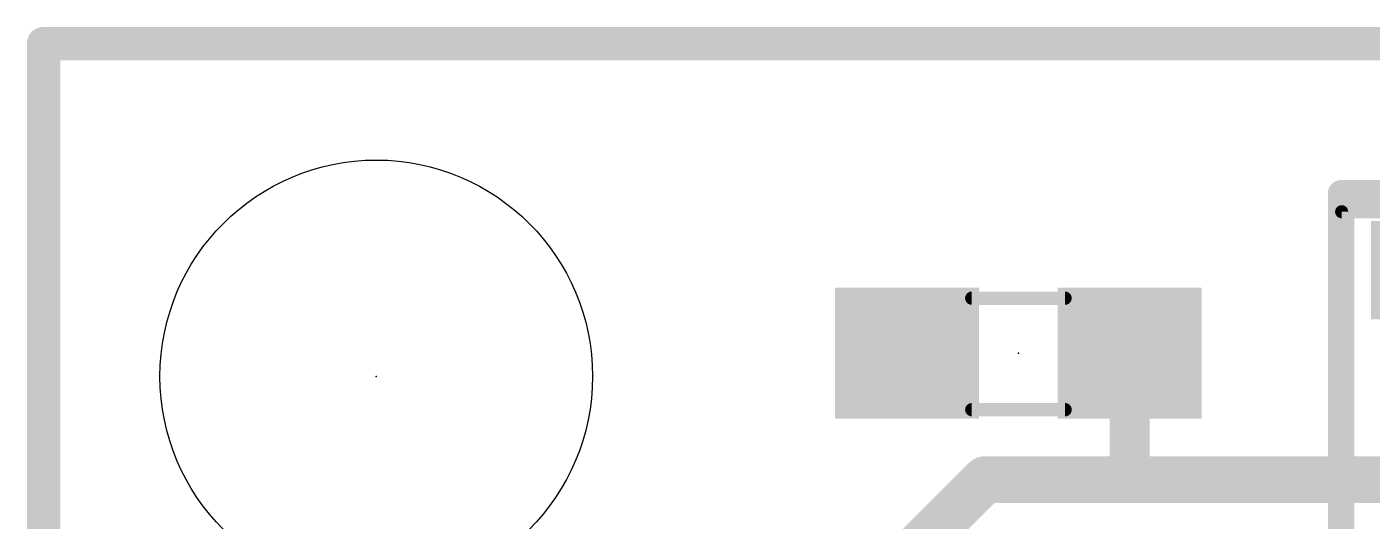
# Model space of a CAD drawing. Extents: x -23 to 84, y -20 to 26.
# Drawn here: x -0.13 to 10.14, y 21.76 to 25.53 of the extents above; entities that cross this region are included whole.
import ezdxf

# ---------------------------------------------------------------- set-up
doc = ezdxf.new("R2010")
doc.units = 0
for name, color, linetype in [('1', 12, 'CONTINUOUS'), ('16', 132, 'CONTINUOUS'), ('20', 53, 'CONTINUOUS'), ('21', 41, 'CONTINUOUS'), ('23', 53, 'CONTINUOUS'), ('51', 53, 'CONTINUOUS')]:
    doc.layers.add(name, color=color, linetype=linetype)

# ---------------------------------------------------------------- blocks, each defined once
blk = doc.blocks.new('RECT')
blk.add_solid([(-0.5, -0.5), (0.5, -0.5), (-0.5, 0.5), (0.5, 0.5)])

msp = doc.modelspace()

# ---------------------------------------------------------------- linework, layer by layer
at = {"layer": '1'}
for points, const_width in [([(0, 25.4), (0, 0)], 0.254), ([(25.4, 25.4), (0, 25.4)], 0.254), ([(8.2922, 23.0378), (8.2922, 22.0844)], 0.3048), ([(7.1882, 22.0726), (6.2484, 21.1328)], 0.3556), ([(8.2804, 22.0726), (7.1882, 22.0726)], 0.3556), ([(11.0998, 22.0726), (8.2804, 22.0726)], 0.3556), ([(8.2922, 22.0844), (8.2804, 22.0726)], 0.3048)]:
    msp.add_lwpolyline(points, dxfattribs=dict(at, const_width=const_width))
for points, const_width in [([(0.0635, 25.4, 1), (-0.0635, 25.4)], 0.127), ([(0, 25.4635, 1), (0, 25.3365)], 0.127), ([(8.3684, 23.0378, 1), (8.216, 23.0378)], 0.1524), ([(7.1882, 22.1615, 1), (7.1882, 21.9837)], 0.1778), ([(7.2511, 22.0097, 1), (7.1253, 22.1355)], 0.1778), ([(8.2804, 22.1615, 1), (8.2804, 21.9837)], 0.1778), ([(8.2265, 22.1265, 1), (8.3343, 22.0187)], 0.1524), ([(8.3461, 22.0305, 1), (8.2383, 22.1383)], 0.1524), ([(8.2804, 21.9837, 1), (8.2804, 22.1615)], 0.1778), ([(8.216, 22.0844, 1), (8.3684, 22.0844)], 0.1524)]:
    msp.add_lwpolyline(points, format="xyb", dxfattribs=dict(at, const_width=const_width))
at = {"layer": '16', "const_width": 0.254}
for points in [[(0, 25.4), (0, 0)], [(25.4, 25.4), (0, 25.4)]]:
    msp.add_lwpolyline(points, dxfattribs=at)
at = {"layer": '16', "const_width": 0.127}
for points in [[(0.0635, 25.4, 1), (-0.0635, 25.4)], [(0, 25.4635, 1), (0, 25.3365)]]:
    msp.add_lwpolyline(points, format="xyb", dxfattribs=at)
at = {"layer": '20', "const_width": 0.2032}
for points in [[(0, 0), (0, 25.4)], [(0, 25.4), (25.4, 25.4)]]:
    msp.add_lwpolyline(points, dxfattribs=at)
at = {"layer": '20', "const_width": 0.1016}
for points in [[(0.0508, 25.4, 1), (-0.0508, 25.4)], [(0, 25.4508, 1), (0, 25.3492)]]:
    msp.add_lwpolyline(points, format="xyb", dxfattribs=at)
at = {"layer": '20'}
msp.add_circle((2.54, 22.86), 1.651, dxfattribs=at)
at = {"layer": '21', "const_width": 0.2032}
for points in [[(9.906, 20.701), (9.906, 24.257)], [(9.906, 24.257), (15.494, 24.257)]]:
    msp.add_lwpolyline(points, dxfattribs=at)
at = {"layer": '21', "const_width": 0.1016}
for points in [[(9.9568, 24.257, 1), (9.8552, 24.257)], [(9.906, 24.3078, 1), (9.906, 24.2062)]]:
    msp.add_lwpolyline(points, format="xyb", dxfattribs=at)
at = {"layer": '23'}
for p in [(7.4422, 23.0378), (2.54, 22.86)]:
    msp.add_point(p, dxfattribs=at)
at = {"layer": '51'}
for points, const_width in [([(15.5098, 24.1165), (9.9098, 24.1165)], 0.1), ([(9.9098, 24.1165), (9.9098, 20.8165)], 0.1), ([(7.7982, 23.4568), (7.0862, 23.4568)], 0.1016), ([(7.7982, 22.6058), (7.0862, 22.6058)], 0.1016)]:
    msp.add_lwpolyline(points, dxfattribs=dict(at, const_width=const_width))
for points, const_width in [([(9.9098, 24.1415, 1), (9.9098, 24.0915)], 0.05), ([(9.9348, 24.1165, 1), (9.8848, 24.1165)], 0.05), ([(7.0862, 23.4822, 1), (7.0862, 23.4314)], 0.0508), ([(7.7982, 23.4314, 1), (7.7982, 23.4822)], 0.0508), ([(7.0862, 22.6312, 1), (7.0862, 22.5804)], 0.0508), ([(7.7982, 22.5804, 1), (7.7982, 22.6312)], 0.0508)]:
    msp.add_lwpolyline(points, format="xyb", dxfattribs=dict(at, const_width=const_width))

# ---------------------------------------------------------------- block references
at = {"layer": '1', "xscale": 0.75, "yscale": 0.35, "rotation": 270}
msp.add_blockref('RECT', (10.3088, 23.6715), dxfattribs=at)
at = {"layer": '1', "xscale": 1.1, "rotation": 180}
for p in [(6.5922, 23.0378), (8.2922, 23.0378)]:
    msp.add_blockref('RECT', p, dxfattribs=at)
at = {"layer": '51', "xscale": 0.5001, "yscale": 0.95, "rotation": 180}
for p in [(6.862, 23.0327), (8.0304, 23.0327)]:
    msp.add_blockref('RECT', p, dxfattribs=at)

doc.saveas('drawing.dxf')
